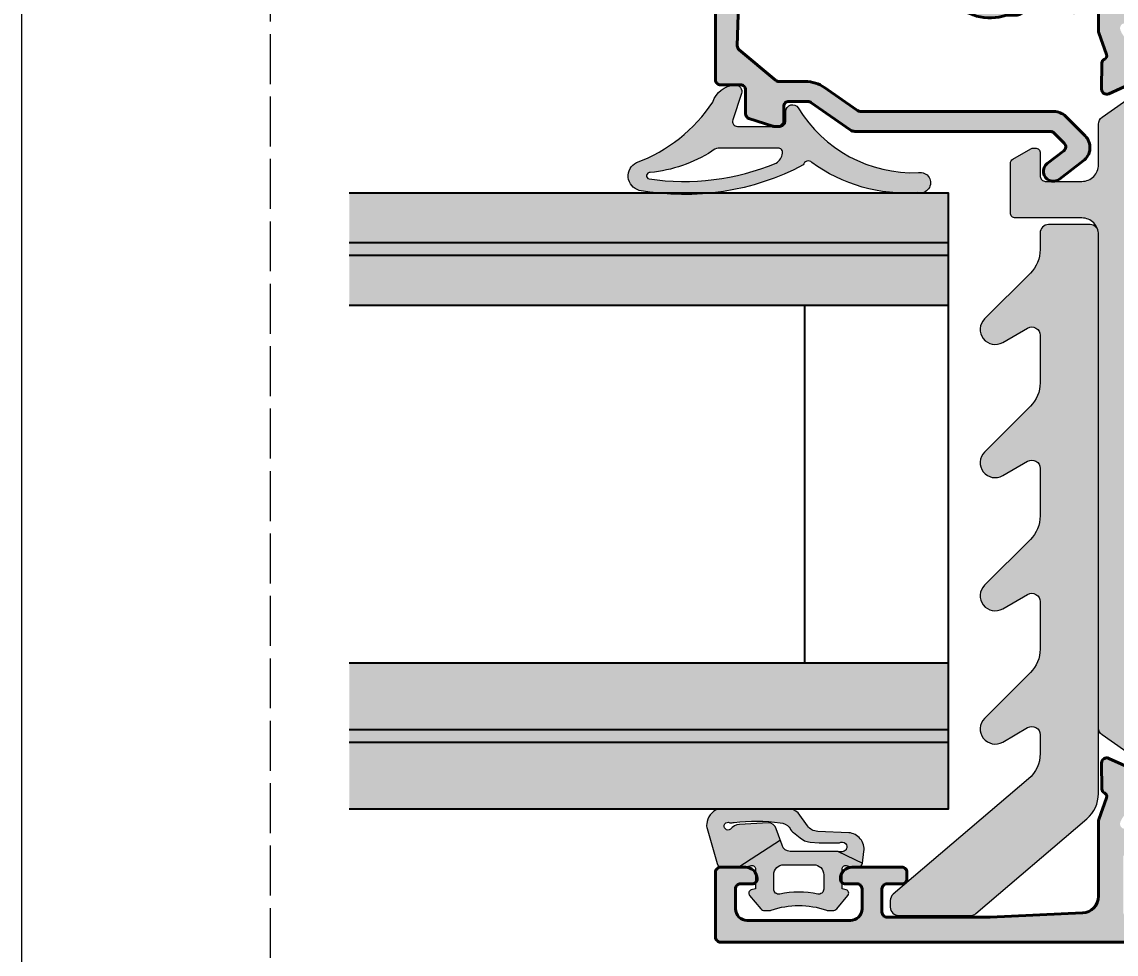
# Model space of a CAD drawing. Header units: millimetres. Extents: x -576 to 4430, y -1196 to 2690.
# Drawn here: x 260 to 325.7, y -332.8 to -276.8 of the extents above; entities that cross this region are included whole.
import ezdxf

# ---------------------------------------------------------------- set-up
doc = ezdxf.new("R2010")
doc.units = ezdxf.units.MM
doc.header["$LTSCALE"] = 0.25
doc.header["$MEASUREMENT"] = 0
doc.linetypes.add('ACAD_ISO02W100', pattern=[15, 12, -3])
doc.layers.get('0').update_dxf_attribs({"lineweight": 5})
doc.layers.get('Defpoints').update_dxf_attribs({"lineweight": 5})
for name, color, linetype, lineweight in [('01_Aluminum', 4, 'Continuous', 40), ('01_Dimension', 251, 'Continuous', 9), ('01_Fill Glass', 254, 'Continuous', 0), ('01_Fill Plastic', 253, 'Continuous', 0), ('01_Fill Polyamide', 10, 'Continuous', 0), ('01_Glazing', 6, 'Continuous', 25), ('01_Plastic', 3, 'Continuous', 20), ('01_Polyamide', 201, 'Continuous', 20)]:
    doc.layers.add(name, color=color, linetype=linetype, lineweight=lineweight)
doc.layers.add('01_Fill 2°material', color=7, linetype='Continuous', lineweight=0, true_color=0xbfbfbf)
doc.layers.add('01_Fill Aluminum', color=7, linetype='Continuous', lineweight=0, true_color=0xdcdcdc)
doc.layers.add('02_Block Frame', color=7, linetype='Continuous', lineweight=5, true_color=0xe2001a, plot=False)
doc.layers.add('GOMMA', color=3, linetype='Continuous')
doc.layers.add('VETRO', color=6, linetype='Continuous')
doc.styles.add('Aluk Text', font='GOTHIC.TTF')
doc.dimstyles.new('ALUK Manual 1-1', dxfattribs={"dimtxt": 2.5, "dimasz": 1, "dimexe": 2, "dimexo": 4, "dimgap": 1.5, "dimtad": 3, "dimdec": 1, "dimdsep": 46, "dimtxsty": 'Aluk Text', "dimblk": 'DOT', "dimcen": 0, "dimclrd": 256, "dimclre": 256, "dimclrt": 2, "dimaunit": 1, "dimadec": 0, "dimazin": 0, "dimtfac": 0.7, "dimtdec": 1, "dimtmove": 0, "dimatfit": 3, "dimldrblk": 'DOT', "dimfxl": 1, "dimtolj": 2, "dimlwd": -1, "dimlwe": -1, "dimarcsym": 0})

# ---------------------------------------------------------------- blocks, each defined once
blk = doc.blocks.new('U10140')
at = {"layer": '01_Fill Aluminum', "ltscale": 0.25}
h = blk.add_hatch(color=256, dxfattribs=at)
h.dxf.hatch_style = 1
h.paths.add_polyline_path([(28.199, -8.5), (27.899, -8.2), (28.199, -7.9), (28.199, -2.754, -0.400839), (29.154, -1.755), (34.699, -1.5), (35.4, -1.5, -0.414214), (35.7, -1.8), (35.7, -3.7, 0.414214), (36, -4), (38.1, -4, 0.414214), (38.4, -3.7), (38.4, -3, 0.414214), (38.1, -2.7), (37.2, -2.7, -0.414214), (36.9, -2.4), (36.9, -1.8, -0.414214), (37.2, -1.5), (53.7, -1.5, -0.414214), (54, -1.8), (54, -2.4, -0.414214), (53.7, -2.7), (52.8, -2.7, 0.414214), (52.5, -3), (52.5, -3.7, 0.414214), (52.8, -4), (56.4, -4, 0.414214), (56.7, -3.7), (56.7, -3.3, 0.414214), (56.4, -3), (55.5, -3, -0.414214), (55.2, -2.7), (55.2, -2.002, -0.414214), (55.5, -1.702), (56.25, -1.702, 0.267949), (56.51, -1.552, -0.267949), (56.77, -1.402), (61.23, -1.402, -0.267949), (61.49, -1.552, 0.267949), (61.75, -1.702), (62.5, -1.702, -0.414214), (62.8, -2.002), (62.8, -2.7, -0.414214), (62.5, -3), (61.6, -3, 0.414214), (61.3, -3.3), (61.3, -3.7, 0.414214), (61.6, -4), (63.7, -4, 0.414214), (64, -3.7), (64, -0.5, 0.414214), (63.5, 0), (0.3, 0, 0.414214), (0, -0.3), (0, -3.549, 0.267949), (0.15, -3.809), (0.93, -4.26, 0.131652), (1.08, -4.3, 0.569051), (1.5, -4), (1.5, -2.1, -0.414214), (1.8, -1.8), (4.7, -1.8, -0.414214), (5, -2.1), (5, -7.269, 0.086513), (5.018, -7.371), (5.485, -8.671, -0.392793), (5.36, -8.966), (5.345, -8.972, 0.294413), (5.206, -9.185), (5.195, -10.764, 0.548619), (5.62, -11.039), (7.726, -10.09, 0.177976), (7.873, -9.945), (8.114, -9.438, 0.717549), (7.869, -9.149, -0.329769), (7.531, -9.033), (6.407, -7.405), (6.325, -7.222, -0.855531), (6.823, -6.9, 0.213411), (7.047, -7), (10.899, -7, -0.414214), (11.199, -7.3), (11.199, -7.606), (10.229, -9.196, 0.585524), (10.399, -9.5), (10.749, -9.5, -0.414214), (11.049, -9.8), (11.049, -13.213, 0.181148), (11.296, -13.87, 0.307022), (12.224, -14.5), (13.65, -14.5, 0.585524), (13.821, -14.196), (12.85, -12.606), (12.85, -12.3, -0.414214), (13.15, -12), (17.003, -12, 0.213411), (17.226, -11.9, -0.85546), (17.724, -12.222), (17.643, -12.405), (16.518, -14.033, -0.267949), (16.247, -14.162), (16.132, -14.153, 0.57735), (15.935, -14.438), (16.176, -14.945, 0.177976), (16.324, -15.09), (18.433, -16.04, 0.544467), (18.854, -15.764), (18.844, -14.185, 0.303984), (18.697, -13.969, -0.402738), (18.564, -13.671), (19.094, -12.198, -0.316363), (19.376, -12), (26.199, -12, -0.414214), (26.699, -12.5, 0.414214), (27.199, -13), (27.699, -13, 0.414214), (28.199, -12.5)])
h.paths.add_polyline_path([(26.399, -10.5), (13.299, -10.5, -0.414214), (12.999, -10.2), (12.999, -8.5), (12.699, -8.2), (12.999, -7.9), (12.999, -5.7, 0.414214), (12.699, -5.4), (6.8, -5.4, -0.414214), (6.5, -5.1), (6.5, -1.8, -0.414214), (6.8, -1.5), (26.399, -1.5, -0.414214), (26.699, -1.8), (26.699, -10.2, -0.414214)], flags=16)
h.paths.add_polyline_path([(64, -58.3, 0.414214), (63.7, -58), (61.6, -58, 0.414214), (61.3, -58.3), (61.3, -58.7, 0.414214), (61.6, -59), (62.5, -59, -0.414214), (62.8, -59.3), (62.8, -59.998, -0.414214), (62.5, -60.298), (61.75, -60.298, 0.267949), (61.49, -60.448, -0.267949), (61.23, -60.598), (56.77, -60.598, -0.267949), (56.51, -60.448, 0.267949), (56.25, -60.298), (55.5, -60.298, -0.414214), (55.2, -59.998), (55.2, -59.3, -0.414214), (55.5, -59), (56.4, -59, 0.414214), (56.7, -58.7), (56.7, -58.3, 0.414214), (56.4, -58), (52.8, -58, 0.414214), (52.5, -58.3), (52.5, -59, 0.414214), (52.8, -59.3), (53.7, -59.3, -0.414214), (54, -59.6), (54, -60.2, -0.414214), (53.7, -60.5), (37.2, -60.5, -0.414214), (36.9, -60.2), (36.9, -59.6, -0.414214), (37.2, -59.3), (38.1, -59.3, 0.414214), (38.4, -59), (38.4, -58.3, 0.414214), (38.1, -58), (36, -58, 0.414214), (35.7, -58.3), (35.7, -60.2, -0.414214), (35.4, -60.5), (34.699, -60.5), (29.154, -60.245, -0.400839), (28.199, -59.246), (28.199, -54.1), (27.899, -53.8), (28.199, -53.5), (28.199, -49.5, 0.414214), (27.699, -49), (27.199, -49, 0.414214), (26.699, -49.5, -0.414214), (26.199, -50), (19.376, -50, -0.316363), (19.094, -49.802), (18.564, -48.329, -0.392793), (18.69, -48.034), (18.705, -48.028, 0.294413), (18.844, -47.815), (18.854, -46.236, 0.548619), (18.429, -45.961), (16.324, -46.91, 0.177976), (16.176, -47.055), (15.935, -47.562, 0.717549), (16.181, -47.851, -0.329769), (16.518, -47.967), (17.643, -49.595), (17.724, -49.778, -0.855531), (17.226, -50.1, 0.213411), (17.003, -50), (13.15, -50, -0.414214), (12.85, -49.7), (12.85, -49.394), (13.821, -47.804, 0.585524), (13.65, -47.5), (12.224, -47.5, 0.307022), (11.296, -48.13, 0.181148), (11.049, -48.787), (11.049, -52.2, -0.414214), (10.749, -52.5), (10.399, -52.5, 0.585524), (10.229, -52.804), (11.199, -54.394), (11.199, -54.7, -0.414214), (10.899, -55), (7.047, -55, 0.213411), (6.823, -55.1, -0.85546), (6.325, -54.778), (6.407, -54.595), (7.531, -52.967, -0.267949), (7.802, -52.838), (7.917, -52.847, 0.57735), (8.114, -52.562), (7.873, -52.055, 0.177976), (7.726, -51.91), (5.617, -50.96, 0.544467), (5.195, -51.236), (5.206, -52.815, 0.303984), (5.352, -53.031, -0.402738), (5.485, -53.329), (5.018, -54.629, 0.086513), (5, -54.731), (5, -59.246, -0.400839), (4.046, -60.245), (-1.5, -60.5), (-7.7, -60.5, -0.414214), (-8, -60.2), (-8, -58.8, -0.414214), (-7.7, -58.5), (-6.8, -58.5, 0.414214), (-6.5, -58.2), (-6.5, -57.8, 0.414214), (-6.8, -57.5), (-9.8, -57.5, 0.414214), (-10.5, -58.2, 0.414214), (-10.2, -58.5), (-9.5, -58.5, -0.414214), (-9.2, -58.8), (-9.2, -60, -0.414214), (-9.9, -60.7), (-16.1, -60.7, -0.414214), (-16.8, -60), (-16.8, -58.8, -0.414214), (-16.5, -58.5), (-15.8, -58.5, 0.414214), (-15.5, -58.2, 0.414214), (-16.2, -57.5), (-17.7, -57.5, 0.414214), (-18, -57.8), (-18, -61.7, 0.414214), (-17.7, -62), (63.5, -62, 0.414214), (64, -61.5)])
h.paths.add_polyline_path([(26.399, -60.5), (6.8, -60.5, -0.414214), (6.5, -60.2), (6.5, -56.9, -0.414214), (6.8, -56.6), (12.699, -56.6, 0.414214), (12.999, -56.3), (12.999, -54.1), (12.699, -53.8), (12.999, -53.5), (12.999, -51.8, -0.414214), (13.299, -51.5), (26.399, -51.5, -0.414214), (26.699, -51.8), (26.699, -60.2, -0.414214)], flags=16)
at = {"layer": '01_Fill Polyamide', "ltscale": 0.25}
h = blk.add_hatch(color=256, dxfattribs=at)
h.dxf.hatch_style = 1
h.paths.add_polyline_path([(7.011, -14.504, -0.243523), (7.518, -13.524), (9.688, -11.991, 0.243523), (10.111, -11.174), (10.111, -9.715, -0.131571), (10.271, -9.115), (11.084, -7.706, 0.131571), (11.111, -7.606), (11.111, -7.4, 0.414214), (10.711, -7), (7.311, -7, 0.414214), (6.911, -7.4), (6.911, -7.606, 0.131571), (6.938, -7.706), (7.75, -9.115, -0.131571), (7.911, -9.715), (7.911, -10.397, -0.243523), (7.784, -10.642), (5.222, -12.453, 0.243523), (5.011, -12.861), (5.011, -15.3, -0.414214), (4.011, -16.3), (1.811, -16.3, -0.414214), (1.511, -16), (1.511, -14.6, 0.474297), (1.151, -14.306, 0.183081), (0.941, -14.34), (-0.139, -14.964, 0.267949), (-0.289, -15.224), (-0.289, -18.2, 0.414214), (0.011, -18.5), (4.011, -18.5, -0.414214), (5.011, -19.5), (5.011, -49.139, 0.243523), (5.222, -49.547), (7.784, -51.358, -0.243523), (7.911, -51.603), (7.911, -52.285, -0.131571), (7.75, -52.885), (6.938, -54.294, 0.131571), (6.911, -54.394), (6.911, -54.6, 0.414214), (7.311, -55), (10.711, -55, 0.414214), (11.111, -54.6), (11.111, -54.394, 0.131571), (11.084, -54.294), (10.271, -52.885, -0.131571), (10.111, -52.285), (10.111, -50.826, 0.243523), (9.688, -50.009), (7.518, -48.476, -0.243523), (7.011, -47.496)])
at = {"layer": '01_Aluminum'}
for points in [[(63.5, 0), (0.3, 0, 0.414214), (0, -0.3), (0, -3.549, 0.267949), (0.15, -3.809), (0.93, -4.26, 0.131652), (1.08, -4.3), (1.2, -4.3, 0.414214), (1.5, -4), (1.5, -2.1, -0.414214), (1.8, -1.8), (4.7, -1.8, -0.414214), (5, -2.1), (5, -7.269, 0.086513), (5.018, -7.371), (5.485, -8.671, -0.392793), (5.36, -8.966), (5.345, -8.972, 0.294413), (5.206, -9.185), (5.195, -10.764, 0.548619), (5.62, -11.039), (7.726, -10.09, 0.177976)], [(63.5, -62), (-17.7, -62, -0.414214), (-18, -61.7), (-18, -57.8, -0.414214), (-17.7, -57.5), (-16.2, -57.5, -0.414214), (-15.5, -58.2, -0.414214), (-15.8, -58.5), (-16.5, -58.5, 0.414214), (-16.8, -58.8), (-16.8, -60, 0.414214), (-16.1, -60.7), (-9.9, -60.7, 0.414214), (-9.2, -60), (-9.2, -58.8, 0.414214), (-9.5, -58.5), (-10.2, -58.5, -0.414214), (-10.5, -58.2, -0.414214), (-9.8, -57.5), (-6.8, -57.5, -0.414214), (-6.5, -57.8), (-6.5, -58.2, -0.414214), (-6.8, -58.5), (-7.7, -58.5, 0.414214), (-8, -58.8), (-8, -60.2, 0.414214), (-7.7, -60.5), (-1.5, -60.5), (4.046, -60.245, 0.400839), (5, -59.246), (5, -54.731, -0.086513), (5.018, -54.629), (5.485, -53.329, 0.392793), (5.36, -53.034), (5.345, -53.028, -0.294413), (5.206, -52.815), (5.195, -51.236, -0.548619), (5.62, -50.961), (7.726, -51.91, -0.177976)]]:
    blk.add_lwpolyline(points, format="xyb", dxfattribs=at)
at = {"layer": '01_Polyamide'}
blk.add_lwpolyline([(7.784, -51.358), (5.222, -49.547, -0.243523), (5.011, -49.139), (5.011, -19.5, 0.414214), (4.011, -18.5), (0.011, -18.5, -0.414214), (-0.289, -18.2), (-0.289, -15.224, -0.267949), (-0.139, -14.964), (0.941, -14.34, -0.131652), (1.091, -14.3), (1.211, -14.3, -0.414214), (1.511, -14.6), (1.511, -16, 0.414214), (1.811, -16.3), (4.011, -16.3, 0.414214), (5.011, -15.3), (5.011, -12.861, -0.243523), (5.222, -12.453), (7.784, -10.642, 0.243523)], format="xyb", dxfattribs=at)
blk = doc.blocks.new('V09050')
at = {"layer": '01_Fill Plastic'}
blk.add_hatch(color=256, dxfattribs=at).paths.add_polyline_path([(0.78, -5.64, 0.178558), (0.9, -5.316), (0.9, -1, 0.414214), (0.4, -0.5), (0.009, -0.5, 0.219427), (-0.371, -0.675), (-7.308, -8.799, -0.219427), (-8.829, -9.5), (-9.954, -9.5, -0.57735), (-10.387, -8.75), (-9.521, -7.25, 0.876976), (-10.936, -6.164), (-13.687, -8.914, -0.198912), (-15.101, -9.5), (-17.954, -9.5, -0.57735), (-18.387, -8.75), (-17.521, -7.25, 0.876976), (-18.936, -6.164), (-21.687, -8.914, -0.198912), (-23.101, -9.5), (-25.954, -9.5, -0.57735), (-26.387, -8.75), (-25.521, -7.25, 0.876976), (-26.936, -6.164), (-29.687, -8.914, -0.198912), (-31.101, -9.5), (-33.954, -9.5, -0.57735), (-34.387, -8.75), (-33.521, -7.25, 0.876976), (-34.936, -6.164), (-37.687, -8.914, -0.198912), (-39.101, -9.5), (-40.1, -9.5, 0.414214), (-40.6, -10), (-40.6, -12.5, 0.414214), (-40.1, -13), (-6.427, -13, 0.219427), (-4.906, -12.299)])
at = {"layer": '01_Plastic'}
blk.add_lwpolyline([(-40.6, -10, -0.414214), (-40.1, -9.5), (-39.101, -9.5, 0.198912), (-37.687, -8.914), (-34.936, -6.164, -0.876976), (-33.521, -7.25), (-34.387, -8.75, 0.57735), (-33.954, -9.5), (-31.101, -9.5, 0.198912), (-29.687, -8.914), (-26.936, -6.164, -0.876976), (-25.521, -7.25), (-26.387, -8.75, 0.57735), (-25.954, -9.5), (-23.101, -9.5, 0.198912), (-21.687, -8.914), (-18.936, -6.164, -0.876976), (-17.521, -7.25), (-18.387, -8.75, 0.57735), (-17.954, -9.5), (-15.101, -9.5, 0.198912), (-13.687, -8.914), (-10.936, -6.164, -0.876976), (-9.521, -7.25), (-10.387, -8.75, 0.57735), (-9.954, -9.5), (-8.829, -9.5, 0.219427), (-7.308, -8.799), (-0.371, -0.675, -0.219427), (0.009, -0.5), (0.4, -0.5, -0.414214), (0.9, -1), (0.9, -5.316, -0.178558), (0.78, -5.64), (-4.906, -12.299, -0.219427), (-6.427, -13), (-40.1, -13, -0.414214), (-40.6, -12.5)], format="xyb", close=True, dxfattribs=at)
blk = doc.blocks.new('N10822')
at = {"layer": '01_Fill Aluminum', "ltscale": 0.25}
h = blk.add_hatch(color=256, dxfattribs=at)
h.dxf.hatch_style = 1
h.paths.add_polyline_path([(18.3, 0.1, 0.414214), (18.1, 0.3), (0.5, 0.3, 0.668179), (0.359, -0.041), (1.233, -0.915, 0.239713), (1.491, -1, -1.314619), (1.051, -4.829, 0.096472), (0.938, -4.807), (0.5, -4.807, -0.131652), (0.35, -4.767), (-1.448, -3.729, 0.32492), (-1.799, -3.766), (-3.063, -4.904, 0.221443), (-3.394, -5.681, 0.543658), (-3.099, -5.842), (-1.746, -5.108, -0.260828), (-1.453, -5.112), (0.028, -5.967, 0.131652), (0.178, -6.007), (0.73, -6.007, -0.077954), (0.822, -6.022, 0.639471), (4.756, -1.748, -0.535663), (5.219, -1.056), (15.84, -1.188, -0.402203), (16.828, -2.159), (16.991, -7.851, -0.237824), (16.884, -8.099), (14.689, -9.93, -0.175595), (14.497, -10), (12.903, -10, 0.153915), (11.756, -10.362), (9.831, -11.71, -0.153915), (9.544, -11.8), (-2.021, -11.8, 0.198912), (-2.728, -12.093), (-3.901, -13.266, 0.457988), (-3.79, -14.776), (-2.358, -15.876, 1), (-1.627, -14.924), (-2.62, -14.161, -0.452966), (-2.649, -13.711), (-2.026, -13.088, -0.198912), (-1.814, -13), (9.922, -13, 0.153915), (10.209, -12.91), (12.573, -11.254, -0.153915), (12.745, -11.2), (13.9, -11.2, -0.414214), (14.2, -11.5), (14.2, -12.4, 0.414214), (14.5, -12.7), (14.768, -12.7, 0.078702), (14.861, -12.685), (16.293, -12.22, 0.32492), (16.5, -11.935), (16.5, -10.5, -0.414214), (16.8, -10.2), (18, -10.2, 0.414214), (18.3, -9.9)])
at = {"layer": '01_Aluminum'}
blk.add_lwpolyline([(0.822, -6.022, 0.077954), (0.73, -6.007), (0.178, -6.007, -0.131652), (0.028, -5.967), (-1.453, -5.112, 0.260828), (-1.746, -5.108), (-3.099, -5.842, -0.568509), (-3.394, -5.666), (-3.394, -5.647, -0.212557), (-3.063, -4.904), (-1.799, -3.766, -0.32492), (-1.448, -3.729), (0.35, -4.767, 0.131652), (0.5, -4.807), (0.938, -4.807, -0.096472), (1.051, -4.829, 1.314619), (1.491, -1, -0.239713), (1.233, -0.915), (0.359, -0.041, -0.668179), (0.5, 0.3), (18.1, 0.3, -0.414214), (18.3, 0.1), (18.3, -9.9, -0.414216), (18, -10.2), (16.8, -10.2, 0.414214), (16.5, -10.5), (16.5, -11.935, -0.32492), (16.293, -12.22), (14.861, -12.685, -0.078702), (14.768, -12.7), (14.5, -12.7, -0.414214), (14.2, -12.4), (14.2, -11.5, 0.414214), (13.9, -11.2), (12.745, -11.2, 0.153915), (12.573, -11.254), (10.209, -12.91, -0.153915), (9.922, -13), (-1.814, -13, 0.198912), (-2.026, -13.088), (-2.649, -13.711, 0.452966), (-2.62, -14.161), (-1.627, -14.924, -1), (-2.358, -15.876), (-3.79, -14.776, -0.457988), (-3.901, -13.266), (-2.728, -12.093, -0.198912), (-2.021, -11.8), (9.544, -11.8, 0.153915), (9.831, -11.71), (11.756, -10.362, -0.153915), (12.903, -10), (14.497, -10, 0.175595), (14.689, -9.93), (16.884, -8.099, 0.237824), (16.991, -7.851), (16.828, -2.159, 0.402203), (15.84, -1.188), (5.229, -1.056, 0.542071), (4.756, -1.748, -0.639471)], format="xyb", close=True, dxfattribs=at)
blk = doc.blocks.new('809120')
at = {"layer": '01_Fill Plastic', "ltscale": 0.25}
h = blk.add_hatch(color=256, dxfattribs=at)
h.dxf.hatch_style = 1
h.paths.add_polyline_path([(-9.324, -2.776, 1.248095), (-9.271, -3.972, 0.180641), (-2.909, -2.157, -0.571388), (-2.394, -2.315, 0.168668), (7.454, -3.839, 0.698506), (7.615, -2.17, -0.159099), (3.034, 1.466, 0.302817), (1.726, 2.495, 0.536771), (1.315, 1.97), (1.839, 0.395, -0.511773), (1.555, 0), (-1.045, 0, -0.414214), (-1.345, 0.3), (-1.345, 0.9, 0.752498), (-2.098, 1.109, -0.27203)])
h.paths.add_polyline_path([(-0.882, -1.302), (2.72, -1.302, -0.138334), (3.089, -1.486, 0.117417), (6.794, -2.774, -0.964685), (6.866, -3.152, -0.136865), (-0.767, -2.197, -0.234974), (-1.149, -1.61, -0.505344)], flags=16)
at = {"layer": '01_Plastic'}
for points in [[(-1.345, 0.9, 0.752498), (-2.098, 1.109, -0.27203), (-9.324, -2.776, 1.248095), (-9.271, -3.972, 0.180641), (-2.909, -2.157, -0.571388), (-2.394, -2.315, 0.168668), (7.454, -3.839, 0.698506), (7.615, -2.17, -0.159099), (3.034, 1.466, 0.302817), (1.726, 2.495, 0.536771), (1.315, 1.97), (1.839, 0.395, -0.511773), (1.555, 0), (-1.045, 0, -0.414214), (-1.345, 0.3)], [(6.866, -3.152, -0.136865), (-0.767, -2.197, -0.234974), (-1.149, -1.61, -0.505344), (-0.882, -1.302), (2.72, -1.302, -0.138334), (3.089, -1.486, 0.117417), (6.794, -2.774, -0.964685)]]:
    blk.add_lwpolyline(points, format="xyb", close=True, dxfattribs=at)
blk = doc.blocks.new('_Dot')
at = {"color": 0, "linetype": 'ByBlock', "lineweight": -2}
blk.add_line((-0.5, 0), (-1, 0), dxfattribs=at)
at = {"color": 0, "linetype": 'ByBlock', "const_width": 0.5}
blk.add_lwpolyline([(-0.25, 0, 1), (0.25, 0, 1)], format="xyb", close=True, dxfattribs=at)
blk = doc.blocks.new('*D155')
at = {"layer": '01_Dimension', "ltscale": 0.25, "transparency": 16777216}
for p, q in [((301.666, -335.747), (301.666, -351.903)), ((346.166, -342.865), (346.166, -351.903)), ((345.166, -349.903), (302.666, -349.903))]:
    blk.add_line(p, q, dxfattribs=at)
at = {"layer": 'Defpoints', "color": 0, "ltscale": 0.25, "transparency": 16777216}
for p in [(301.666, -331.747), (346.166, -338.865), (301.666, -349.903)]:
    blk.add_point(p, dxfattribs=at)
at = {"layer": '01_Dimension', "ltscale": 0.25, "transparency": 16777216, "rotation": 180}
blk.add_blockref('_Dot', (301.666, -349.903), dxfattribs=at)
at = {"layer": '01_Dimension', "ltscale": 0.25, "transparency": 16777216}
blk.add_blockref('_Dot', (346.166, -349.903), dxfattribs=at)
at = {"layer": '01_Dimension', "color": 2, "ltscale": 0.25, "transparency": 16777216, "insert": (323.916, -347.09), "char_height": 2.5, "attachment_point": 5, "style": 'Aluk Text'}
blk.add_mtext('\\A2;44.5', dxfattribs=at)
blk = doc.blocks.new('PAGE pari')
at = {"layer": '02_Block Frame'}
blk.add_lwpolyline([(0, 0), (0, 297), (210, 297), (210, 0)], close=True, dxfattribs=at)
at = {"layer": '02_Block Frame', "linetype": 'ACAD_ISO02W100'}
blk.add_lwpolyline([(14.934, 15), (14.934, 282), (191.934, 282), (191.934, 15)], close=True, dxfattribs=at)

msp = doc.modelspace()

# ---------------------------------------------------------------- hatches: boundary and pattern name
at = {"layer": '01_Fill 2°material', "ltscale": 0.25}
h = msp.add_hatch(color=256, dxfattribs=at)
h.dxf.hatch_style = 1
h.paths.add_polyline_path([(303.066, -327.547), (302.046, -327.547, -0.339454), (301.756, -327.325), (301.163, -325.228, -0.148249), (301.138, -324.939, -0.275164), (301.801, -324.047), (306.019, -324.047, -0.212677), (306.626, -324.284), (307.189, -325.067, 0.229998), (307.804, -325.399), (309.666, -325.479, -0.428184), (310.584, -326.598), (310.497, -327.3), (309.031, -326.597, 0.292004), (309.506, -326.501, -0.217211), (309.521, -326.472, 0.778169), (309.113, -326.08), (307.902, -326.074), (307.345, -326.036, -0.054768), (307.016, -325.953), (306.743, -325.781), (306.348, -325.466, -0.161076), (306.141, -325.213), (306.097, -325.148, 0.225916), (305.548, -324.884, 0.066166), (302.783, -324.852, -0.129571), (302.529, -324.873, 1.804841), (302.561, -325.269, -0.218416), (303.121, -324.98), (304.834, -324.874, -0.339454), (305.317, -325.245), (305.561, -325.929)])
at = {"layer": '01_Fill Glass', "ltscale": 0.25}
h = msp.add_hatch(color=256, dxfattribs=at)
h.dxf.hatch_style = 1
h.paths.add_polyline_path([(279.666, -293.807), (279.666, -287.047), (315.666, -287.047), (315.666, -293.807)])
h.paths.add_polyline_path([(279.666, -324.047), (279.666, -315.287), (315.666, -315.287), (315.666, -324.047)])
at = {"layer": '01_Fill Plastic', "ltscale": 0.25}
h = msp.add_hatch(color=256, dxfattribs=at)
h.dxf.hatch_style = 1
h.paths.add_polyline_path([(308.424, -330.147, -0.08472), (308.325, -330.13, 0.170664), (305.008, -330.13, -0.08472), (304.909, -330.147), (304.617, -330.147, -0.221695), (304.388, -330.04), (303.713, -329.237, -0.548619), (303.815, -328.915), (304.066, -328.847), (304.066, -327.647, 0.493042), (303.815, -327.454), (303.466, -327.547), (303.066, -327.547), (305.561, -325.929), (305.667, -326.227, 0.339454), (306.15, -326.597), (309.031, -326.597), (310.497, -327.3, -0.363522), (310.202, -327.547), (309.866, -327.547), (309.518, -327.454, 0.493042), (309.266, -327.647), (309.266, -328.847), (309.518, -328.915, -0.548619), (309.62, -329.237), (308.945, -330.04, -0.221695), (308.715, -330.147)])
h.paths.add_polyline_path([(307.566, -327.397), (305.766, -327.397, 0.414214), (305.166, -327.997), (305.166, -328.867, 0.473474), (305.525, -329.161, -0.099331), (307.807, -329.161, 0.473474), (308.166, -328.867), (308.166, -327.997, 0.414214)], flags=16)

# ---------------------------------------------------------------- linework, layer by layer
at = {"layer": '01_Glazing', "ltscale": 0.25}
for p, q in [((315.666, -290.047), (279.666, -290.047)), ((315.666, -290.807), (279.666, -290.807)), ((315.666, -293.807), (279.666, -293.807)), ((315.666, -315.287), (279.666, -315.287)), ((315.666, -319.287), (279.666, -319.287)), ((315.666, -320.047), (279.666, -320.047))]:
    msp.add_line(p, q, dxfattribs=at)
at = {"layer": '01_Glazing'}
msp.add_line((307.016, -293.807), (307.016, -315.287), dxfattribs=at)
at = {"layer": '01_Plastic'}
for p, q in [((305.571, -325.922), (303.066, -327.547)), ((309.031, -326.597), (310.497, -327.3))]:
    msp.add_line(p, q, dxfattribs=at)
for points in [[(308.424, -330.147), (308.715, -330.147, 0.221695), (308.945, -330.04), (309.62, -329.237, 0.548619), (309.518, -328.915), (309.266, -328.847), (309.266, -327.647, -0.493042), (309.518, -327.454), (309.866, -327.547), (310.202, -327.547, 0.363522), (310.497, -327.3), (310.584, -326.598, 0.428184), (309.666, -325.479), (307.804, -325.399, -0.229998), (307.189, -325.067), (306.626, -324.284, 0.212677), (306.019, -324.047), (301.801, -324.047, 0.275164), (301.138, -324.939, 0.148249), (301.163, -325.228), (301.756, -327.325, 0.339454), (302.046, -327.547), (303.466, -327.547), (303.815, -327.454, -0.493042), (304.066, -327.647), (304.066, -328.847), (303.815, -328.915, 0.548619), (303.713, -329.237), (304.388, -330.04, 0.221695), (304.617, -330.147), (304.909, -330.147, 0.08472), (305.008, -330.13, -0.170664), (308.325, -330.13, 0.08472)], [(309.031, -326.597), (306.15, -326.597, -0.339454), (305.667, -326.227), (305.317, -325.245, 0.339454), (304.834, -324.874), (303.098, -324.982, 0.210499), (302.561, -325.269, -1.804841), (302.529, -324.873, 0.129571), (302.783, -324.852, -0.066166), (305.548, -324.884, -0.225916), (306.097, -325.148), (306.141, -325.213, 0.161076), (306.348, -325.466), (306.743, -325.781), (307.016, -325.953, 0.054768), (307.345, -326.036), (307.902, -326.074), (309.113, -326.08, -0.778169), (309.521, -326.472, 0.217211), (309.506, -326.501, -0.292004)], [(307.566, -327.397, -0.414214), (308.166, -327.997), (308.166, -328.867, -0.473474), (307.807, -329.161, 0.099331), (305.525, -329.161, -0.473474), (305.166, -328.867), (305.166, -327.997, -0.414214), (305.766, -327.397)]]:
    msp.add_lwpolyline(points, format="xyb", close=True, dxfattribs=at)
at = {"layer": 'VETRO'}
msp.add_lwpolyline([(279.666, -324.047), (315.666, -324.047), (315.666, -287.047), (279.666, -287.047)], dxfattribs=at)

# ---------------------------------------------------------------- block references
msp.add_blockref('PAGE pari', (260, -393))
at = {"layer": '01_Aluminum'}
msp.add_blockref('U10140', (319.666, -270.047), dxfattribs=at)
at = {"layer": '01_Aluminum', "xscale": -1}
msp.add_blockref('N10822', (319.966, -270.347), dxfattribs=at)
at = {"layer": '01_Plastic', "xscale": -1, "rotation": 90}
msp.add_blockref('V09050', (311.666, -329.547), dxfattribs=at)
at = {"layer": 'GOMMA', "xscale": -1}
msp.add_blockref('809120', (304.54, -283.047), dxfattribs=at)

# ---------------------------------------------------------------- dimensions: what is measured, and where the dimension line sits
at = {"layer": '01_Dimension', "ltscale": 0.25}
dim = msp.add_linear_dim(base=(301.666, -349.903), p1=(346.166, -338.865), p2=(301.666, -331.747), dimstyle='ALUK Manual 1-1', dxfattribs=at)
dim.commit()
dim.dimension.update_dxf_attribs({"geometry": '*D155', "text_midpoint": (323.916, -347.09)})

doc.saveas('drawing.dxf')
